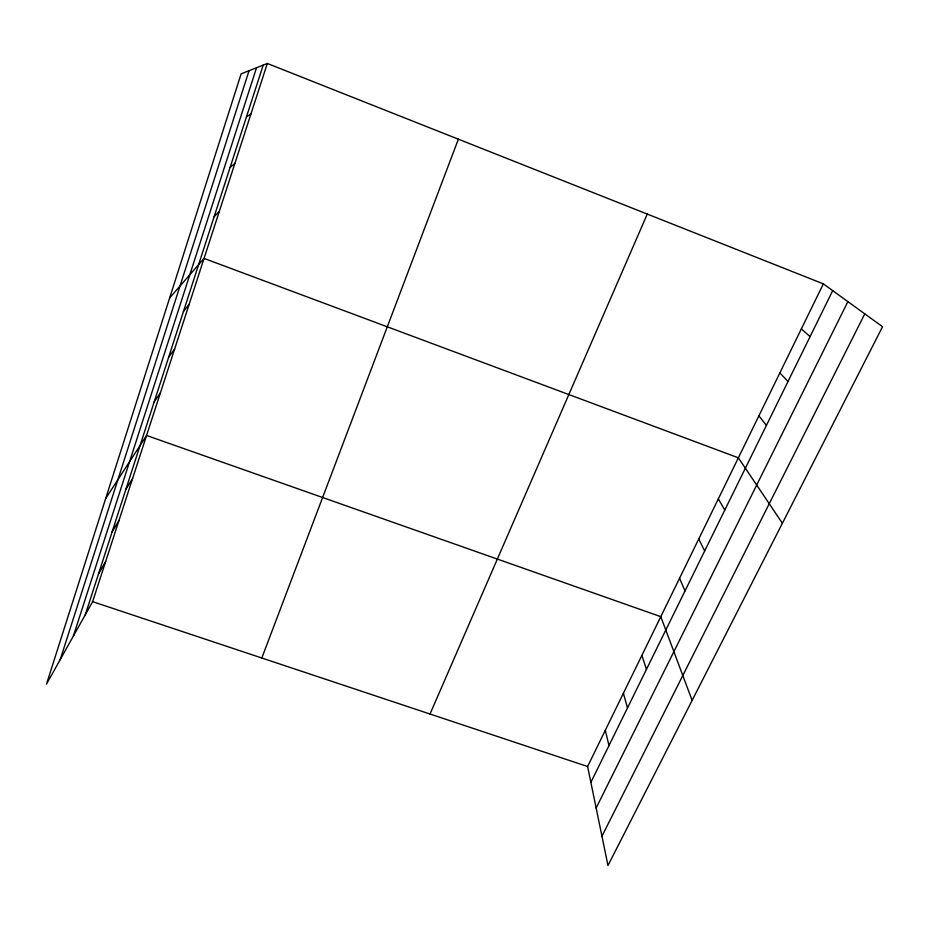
<?xml version="1.0" encoding="UTF-8"?>
<svg xmlns="http://www.w3.org/2000/svg" width="929" height="929" viewBox="0 0 929 929"><rect width="100%" height="100%" fill="white"/><g stroke="black" fill="none" stroke-linecap="round" stroke-linejoin="round"><path stroke-width="1.39" d="M60.188 659.66L249.042 70.732M73.356 636.121L256.532 67.747M85.259 614.824L263.221 65.088M267.331 63.462L241.122 73.867L46.45 684.22L92.621 601.655L267.331 63.462L823.349 283.868L882.55 326.718L607.972 865.538L587.604 766.518L823.349 283.868M261.815 658.011L458.369 139.187M430.011 714.029L647.269 214.065M590.867 782.404L832.698 290.626M596.139 808.021L847.887 301.635M601.946 836.228L864.783 313.863M98.486 573.971L105.651 561.534M112.026 532.143L118.97 520.484M125.891 489.328L132.615 478.47M105.685 498.513L146.573 435.469L660.798 616.67L692.117 700.42M154.202 401.874L160.438 392.746M168.648 357.235L174.629 349.025M183.454 311.505L189.168 304.259M169.647 297.965L204.043 258.413L738.381 457.823L782.392 523.271M214.169 216.631L219.29 211.452M230.102 167.394L234.909 163.341M246.452 116.891L250.911 114.023M92.621 601.655L587.604 766.518M801.355 328.889L810.076 336.635M779.872 372.866L787.989 381.54M758.888 415.832L766.425 425.389M718.326 498.873L724.794 510.067M698.724 539.017L704.681 550.967M679.552 578.268L685.021 590.949M641.893 655.375L646.433 669.426M623.394 693.231L627.493 707.921M605.302 730.275L608.983 745.581"/></g></svg>
